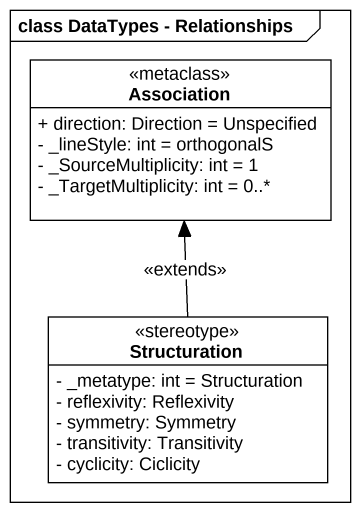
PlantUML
@startuml
mainframe class DataTypes - Relationships
hide circle
hide empty members
skinparam classAttributeIconSize 0
class Association <<metaclass>> {
  + direction: Direction = Unspecified
  - _lineStyle: int = orthogonalS
  - _SourceMultiplicity: int = 1
  - _TargetMultiplicity: int = 0..*
}
class Structuration <<stereotype>> {
  - _metatype: int = Structuration
  - reflexivity: Reflexivity
  - symmetry: Symmetry
  - transitivity: Transitivity
  - cyclicity: Ciclicity
}
Structuration -up-> Association : <<extends>>
@enduml
